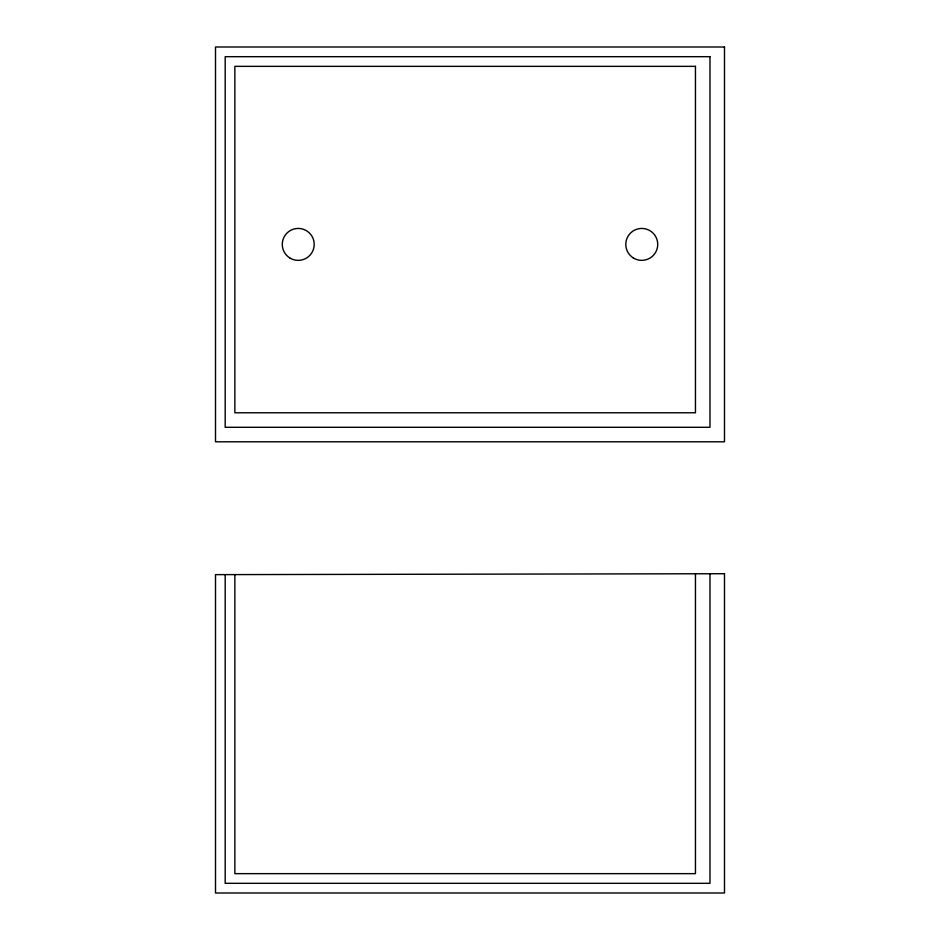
<?xml version="1.0" encoding="UTF-8"?>
<svg xmlns="http://www.w3.org/2000/svg" width="940" height="940" viewBox="0 0 940 940"><rect width="100%" height="100%" fill="white"/><g stroke="black" fill="none" stroke-linecap="round" stroke-linejoin="round"><path stroke-width="1.41" d="M709.982 573.753L709.982 883.318L225.189 883.318L225.189 574.61M695.459 573.776L695.459 873.648L234.859 873.648L234.859 574.598M724.493 573.717L215.507 574.634L215.507 893L724.493 893L724.493 573.717M724.493 47L215.507 47L215.507 441.8L724.493 441.8L724.493 47M709.982 56.682L225.189 56.682L225.189 427.289L709.982 427.289L709.982 56.682M695.459 66.352L234.859 66.352L234.859 412.778L695.459 412.778L695.459 66.352M289.755 257.924A15.968 15.968 0 0 0 314.195 244.988A15.968 15.968 0 0 0 290.766 230.288A15.968 15.968 0 0 0 289.755 257.924M633.278 257.924A15.968 15.968 0 0 0 657.718 244.988A15.968 15.968 0 0 0 634.289 230.288A15.968 15.968 0 0 0 633.278 257.924"/></g></svg>
